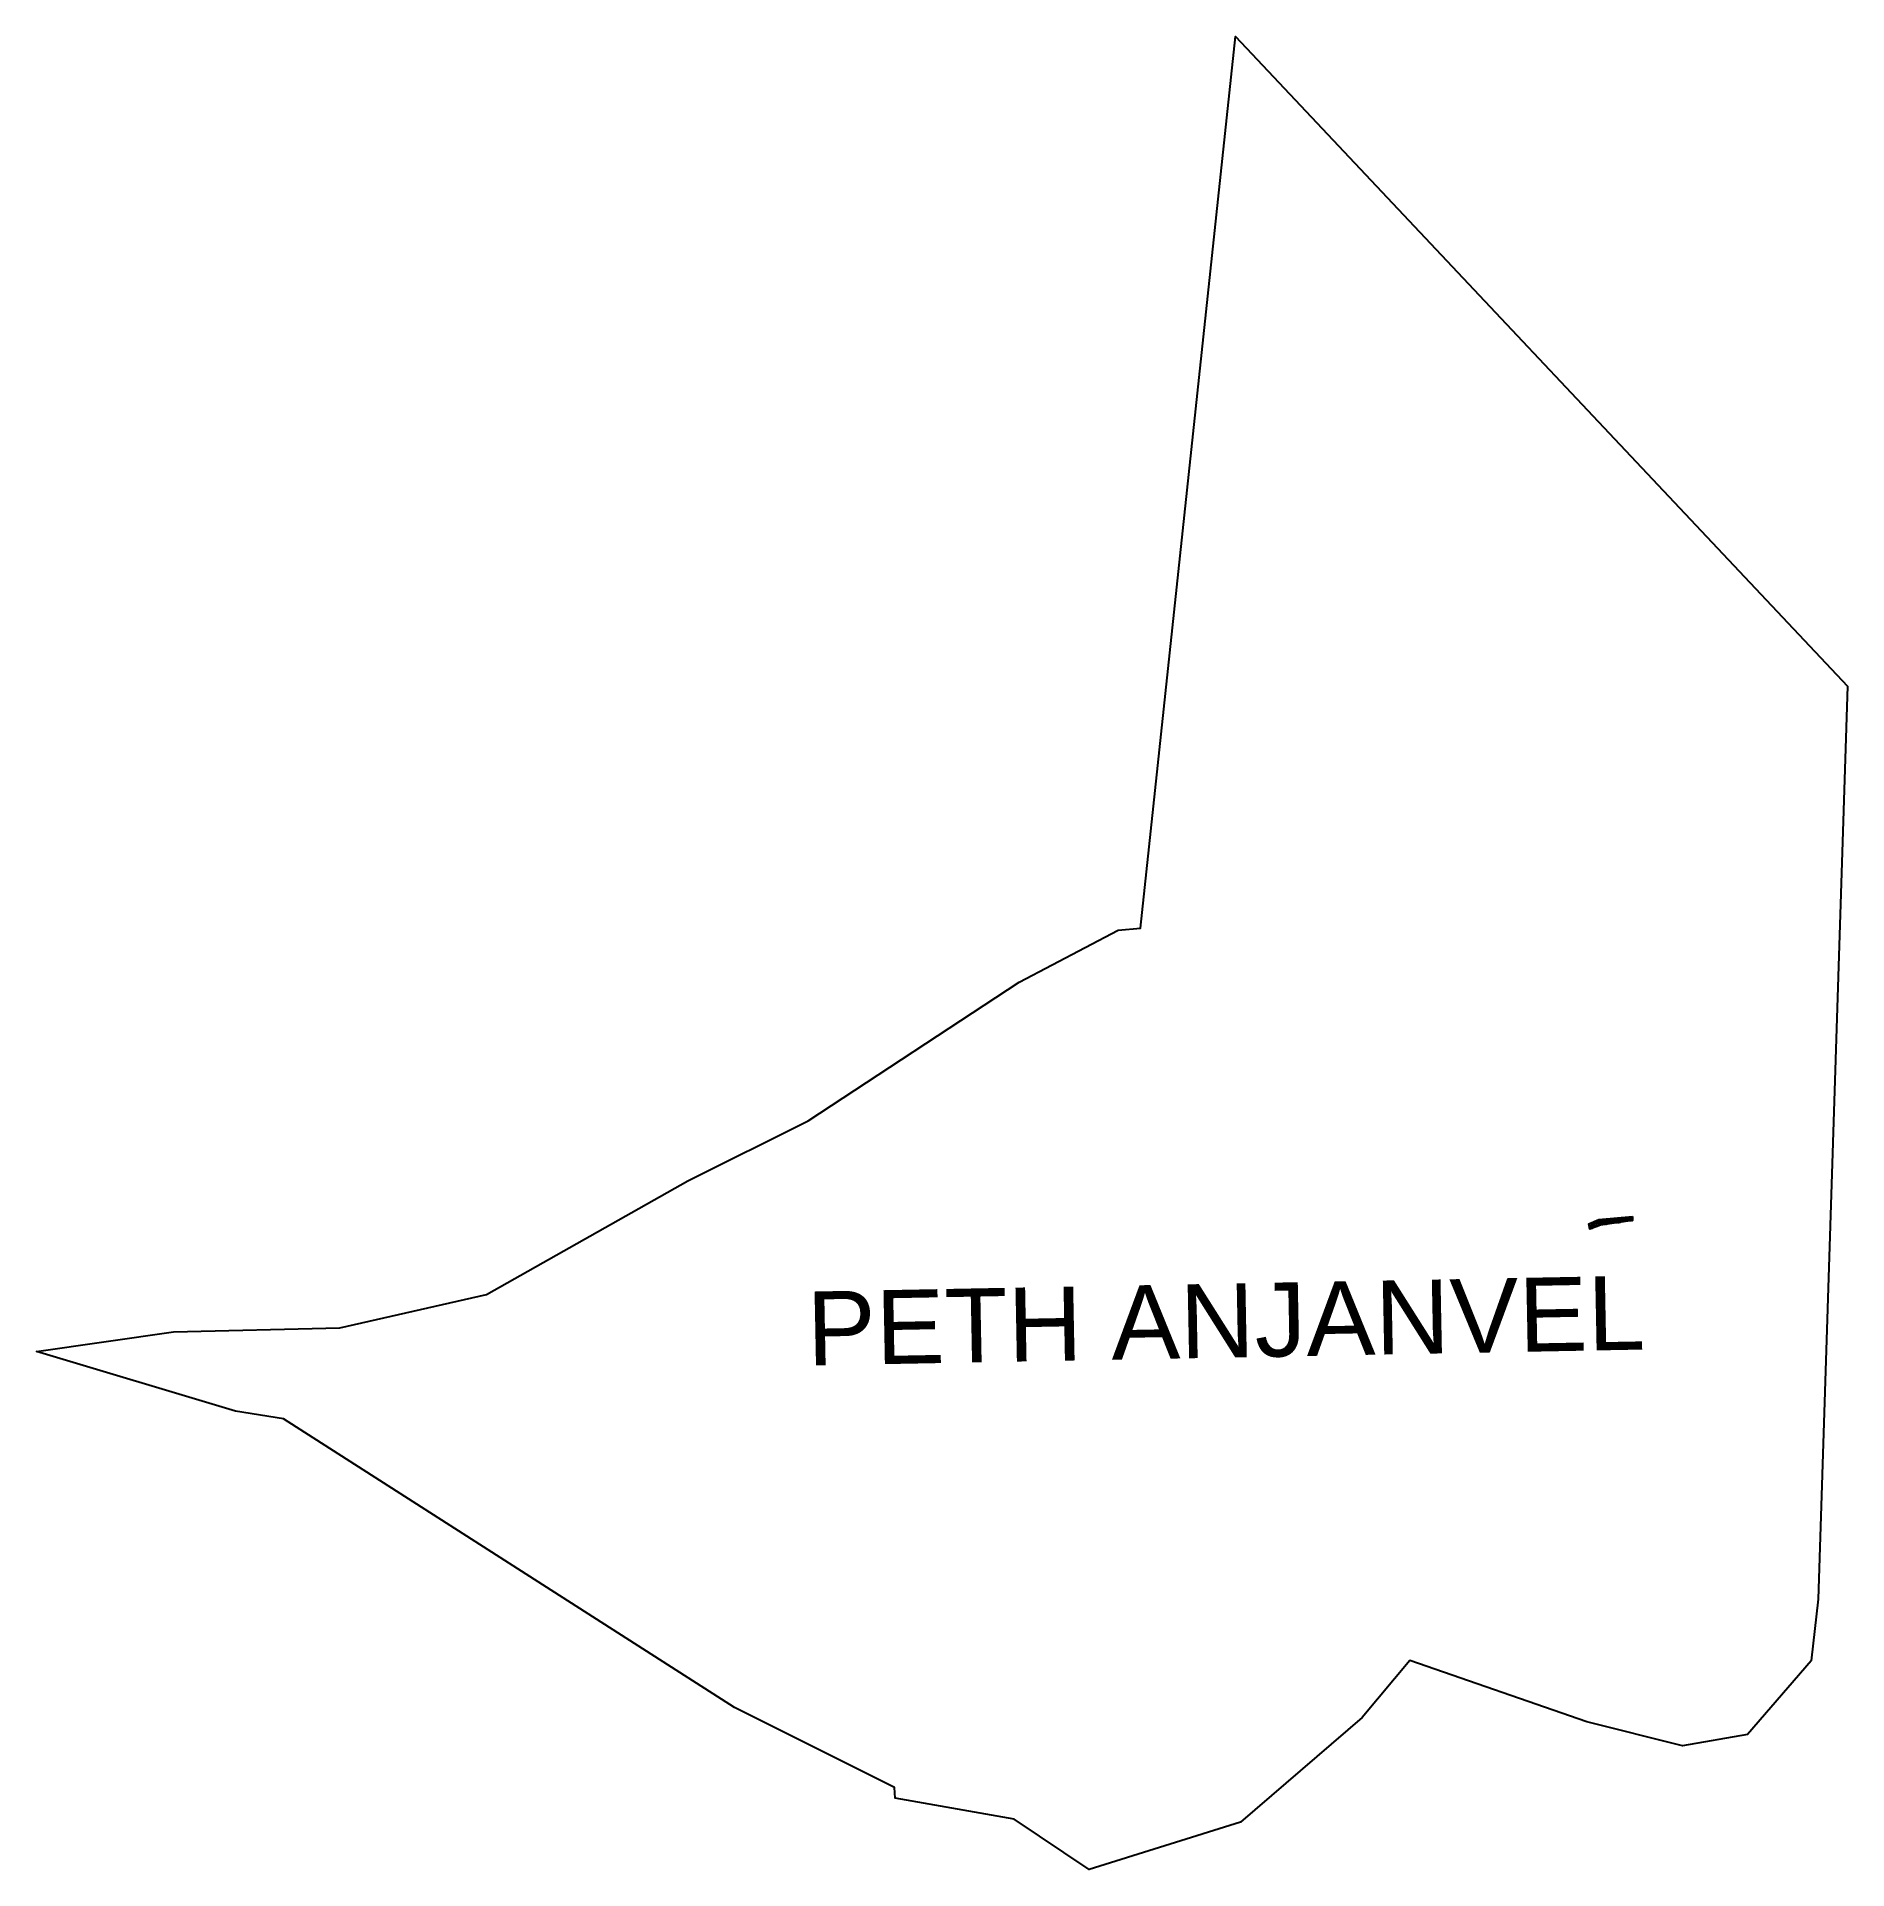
# Model space of a CAD drawing. Header units: metres. Extents: x 73 to 304378, y 17 to 1944859.
# Drawn here: x 302634 to 304378, y 1943094 to 1944859 of the extents above; entities outside this region: 1.
import ezdxf

# ---------------------------------------------------------------- set-up
doc = ezdxf.new("R2010")
doc.units = ezdxf.units.M
doc.header["$MEASUREMENT"] = 0
for name, color, linetype in [('JETTY', 51, 'Continuous'), ('JETTY HATCH', 210, 'Continuous'), ('village', 3, 'Continuous'), ('VILLAGE NAME', 250, 'Continuous')]:
    doc.layers.add(name, color=color, linetype=linetype)
doc.styles.get("Standard").update_dxf_attribs({"font": 'arial.ttf'})
picture_1 = doc.add_image_def('image1.ecw', size_in_pixel=(115815, 376923))

msp = doc.modelspace()

# ---------------------------------------------------------------- linework, layer by layer
at = {"layer": 'JETTY', "flags": 128}
msp.add_lwpolyline([(304170.8, 1943722.3), (304170.8, 1943718.4), (304140, 1943713.9), (304129.7, 1943710), (304128.8, 1943715.4), (304138.5, 1943719.3), (304170.8, 1943722.3)], dxfattribs=at)
at = {"layer": 'JETTY HATCH', "linetype": 'Continuous'}
for p, q in [((304128.9, 1943714.8), (304129.7, 1943714.8)), ((304129.2, 1943712.9), (304129.7, 1943712.9)), ((304129.5, 1943711), (304129.7, 1943711)), ((304130.2, 1943714.8), (304130.2, 1943716)), ((304130.2, 1943714.8), (304131.6, 1943714.8)), ((304130.2, 1943712.9), (304130.2, 1943714.2)), ((304130.2, 1943712.9), (304131.6, 1943712.9)), ((304130.2, 1943711), (304130.2, 1943712.4)), ((304130.2, 1943711), (304131.6, 1943711)), ((304130.2, 1943710.1), (304130.2, 1943710.5)), ((304132.1, 1943716.6), (304132.1, 1943716.8)), ((304132.1, 1943716.6), (304133.4, 1943716.6)), ((304132.1, 1943714.8), (304132.1, 1943716.1)), ((304132.1, 1943714.8), (304133.4, 1943714.8)), ((304132.1, 1943712.9), (304132.1, 1943714.2)), ((304132.1, 1943712.9), (304133.4, 1943712.9)), ((304132.1, 1943711), (304132.1, 1943712.4)), ((304132.1, 1943711), (304132.4, 1943711)), ((304134, 1943716.6), (304134, 1943717.5)), ((304134, 1943716.6), (304135.3, 1943716.6)), ((304134, 1943714.8), (304134, 1943716.1)), ((304134, 1943714.8), (304135.3, 1943714.8)), ((304134, 1943712.9), (304134, 1943714.2)), ((304134, 1943712.9), (304135.3, 1943712.9)), ((304134, 1943711.6), (304134, 1943712.4)), ((304135.8, 1943716.6), (304135.8, 1943718)), ((304135.8, 1943716.6), (304137.2, 1943716.6)), ((304135.8, 1943714.8), (304135.8, 1943716.1)), ((304135.8, 1943714.8), (304137.2, 1943714.8)), ((304135.8, 1943712.9), (304135.8, 1943714.2)), ((304135.8, 1943712.9), (304137.2, 1943712.9)), ((304135.8, 1943712.3), (304135.8, 1943712.4)), ((304136.6, 1943718.5), (304137.2, 1943718.5)), ((304137.7, 1943718.5), (304137.7, 1943719)), ((304137.7, 1943718.5), (304139.1, 1943718.5)), ((304137.7, 1943716.6), (304137.7, 1943718)), ((304137.7, 1943716.6), (304139.1, 1943716.6)), ((304137.7, 1943714.8), (304137.7, 1943716.1)), ((304137.7, 1943714.8), (304139.1, 1943714.8)), ((304137.7, 1943713), (304137.7, 1943714.2)), ((304139.6, 1943718.5), (304139.6, 1943719.4)), ((304139.6, 1943718.5), (304141, 1943718.5)), ((304139.6, 1943716.6), (304139.6, 1943718)), ((304139.6, 1943716.6), (304141, 1943716.6)), ((304139.6, 1943714.8), (304139.6, 1943716.1)), ((304139.6, 1943714.8), (304141, 1943714.8)), ((304139.6, 1943713.8), (304139.6, 1943714.2)), ((304141.5, 1943718.5), (304141.5, 1943719.6)), ((304141.5, 1943718.5), (304142.9, 1943718.5)), ((304141.5, 1943716.6), (304141.5, 1943718)), ((304141.5, 1943716.6), (304142.9, 1943716.6)), ((304141.5, 1943714.8), (304141.5, 1943716.1)), ((304141.5, 1943714.8), (304142.9, 1943714.8)), ((304141.5, 1943714.1), (304141.5, 1943714.2)), ((304143.4, 1943718.5), (304143.4, 1943719.8)), ((304143.4, 1943718.5), (304144.8, 1943718.5)), ((304143.4, 1943716.6), (304143.4, 1943718)), ((304143.4, 1943716.6), (304144.8, 1943716.6)), ((304143.4, 1943714.8), (304143.4, 1943716.1)), ((304143.4, 1943714.8), (304144.8, 1943714.8)), ((304145.3, 1943718.5), (304145.3, 1943719.9)), ((304145.3, 1943718.5), (304146.6, 1943718.5)), ((304145.3, 1943716.6), (304145.3, 1943718)), ((304145.3, 1943716.6), (304146.6, 1943716.6)), ((304145.3, 1943714.8), (304145.3, 1943716.1)), ((304145.3, 1943714.8), (304145.9, 1943714.8)), ((304147.2, 1943718.5), (304147.2, 1943719.9)), ((304147.2, 1943718.5), (304148.5, 1943718.5)), ((304147.2, 1943716.6), (304147.2, 1943718)), ((304147.2, 1943716.6), (304148.5, 1943716.6)), ((304147.2, 1943714.9), (304147.2, 1943716.1)), ((304149, 1943718.5), (304149, 1943719.9)), ((304149, 1943718.5), (304150.4, 1943718.5)), ((304149, 1943716.6), (304149, 1943718)), ((304149, 1943716.6), (304150.4, 1943716.6)), ((304149, 1943715.2), (304149, 1943716.1)), ((304150.9, 1943720.4), (304150.9, 1943720.5)), ((304150.9, 1943720.4), (304152.3, 1943720.4)), ((304150.9, 1943718.5), (304150.9, 1943719.9)), ((304150.9, 1943718.5), (304152.3, 1943718.5)), ((304150.9, 1943716.6), (304150.9, 1943718)), ((304150.9, 1943716.6), (304152.3, 1943716.6)), ((304150.9, 1943715.5), (304150.9, 1943716.1)), ((304152.8, 1943720.4), (304152.8, 1943720.6)), ((304152.8, 1943720.4), (304154.2, 1943720.4)), ((304152.8, 1943718.5), (304152.8, 1943719.9)), ((304152.8, 1943718.5), (304154.2, 1943718.5)), ((304152.8, 1943716.6), (304152.8, 1943718)), ((304152.8, 1943716.6), (304154.2, 1943716.6)), ((304152.8, 1943715.8), (304152.8, 1943716.1)), ((304154.7, 1943720.4), (304154.7, 1943720.8)), ((304154.7, 1943720.4), (304156.1, 1943720.4)), ((304154.7, 1943718.5), (304154.7, 1943719.9)), ((304154.7, 1943718.5), (304156.1, 1943718.5)), ((304154.7, 1943716.6), (304154.7, 1943718)), ((304154.7, 1943716.6), (304156.1, 1943716.6)), ((304154.7, 1943716), (304154.7, 1943716.1)), ((304156.6, 1943720.4), (304156.6, 1943721)), ((304156.6, 1943720.4), (304158, 1943720.4)), ((304156.6, 1943718.5), (304156.6, 1943719.9)), ((304156.6, 1943718.5), (304158, 1943718.5)), ((304156.6, 1943716.6), (304156.6, 1943718)), ((304156.6, 1943716.6), (304158, 1943716.6)), ((304158.5, 1943720.4), (304158.5, 1943721.2)), ((304158.5, 1943720.4), (304159.8, 1943720.4)), ((304158.5, 1943718.5), (304158.5, 1943719.9)), ((304158.5, 1943718.5), (304159.8, 1943718.5)), ((304158.5, 1943716.6), (304158.5, 1943718)), ((304158.5, 1943716.6), (304159, 1943716.6)), ((304160.4, 1943720.4), (304160.4, 1943721.3)), ((304160.4, 1943720.4), (304161.7, 1943720.4)), ((304160.4, 1943718.5), (304160.4, 1943719.9)), ((304160.4, 1943718.5), (304161.7, 1943718.5)), ((304160.4, 1943716.8), (304160.4, 1943718)), ((304162.2, 1943720.4), (304162.2, 1943721.5)), ((304162.2, 1943720.4), (304163.6, 1943720.4)), ((304162.2, 1943718.5), (304162.2, 1943719.9)), ((304162.2, 1943718.5), (304163.6, 1943718.5)), ((304162.2, 1943717.1), (304162.2, 1943718)), ((304164.1, 1943720.4), (304164.1, 1943721.7)), ((304164.1, 1943720.4), (304165.5, 1943720.4)), ((304164.1, 1943718.5), (304164.1, 1943719.9)), ((304164.1, 1943718.5), (304165.5, 1943718.5)), ((304164.1, 1943717.4), (304164.1, 1943718)), ((304166, 1943720.4), (304166, 1943721.8)), ((304166, 1943720.4), (304167.4, 1943720.4)), ((304166, 1943718.5), (304166, 1943719.9)), ((304166, 1943718.5), (304167.4, 1943718.5)), ((304166, 1943717.7), (304166, 1943718)), ((304167.9, 1943720.4), (304167.9, 1943721.8)), ((304167.9, 1943720.4), (304169.3, 1943720.4)), ((304167.9, 1943718.5), (304167.9, 1943719.9)), ((304167.9, 1943718.5), (304169.3, 1943718.5)), ((304167.9, 1943717.9), (304167.9, 1943718)), ((304169.8, 1943720.4), (304169.8, 1943721.8)), ((304169.8, 1943720.4), (304170.8, 1943720.4)), ((304169.8, 1943718.5), (304169.8, 1943719.9)), ((304169.8, 1943718.5), (304170.8, 1943718.5)), ((304170.8, 1943722.3), (304170.8, 1943722.3))]:
    msp.add_line(p, q, dxfattribs=at)
at = {"layer": 'village', "color": 3, "true_color": 0x00ff00}
msp.add_polyline3d([(302765.7, 1943611.2, 0), (302925.9, 1943615, 0), (303067, 1943647.2, 0), (303261.1, 1943756.5, 0), (303377, 1943814.4, 0), (303580.1, 1943947.9, 0), (303675.4, 1943998, 0), (303697, 1944000.1, 0), (303788.4, 1944858.7, 0), (304377.7, 1944233.1, 0), (304349.6, 1943353.8, 0), (304342.7, 1943294.4, 0), (304281.4, 1943223.5, 0), (304218.9, 1943212.5, 0), (304126.9, 1943235.5, 0), (303956.4, 1943294.7, 0), (303910.3, 1943239.7, 0), (303793.3, 1943139, 0), (303647.6, 1943093.5, 0), (303575.2, 1943141.9, 0), (303460.6, 1943162.1, 0), (303459.9, 1943172.3, 0), (303305.9, 1943249.5, 0), (302871.6, 1943527.3, 0), (302825.4, 1943534.8, 0), (302633.8, 1943592.3, 0)], close=True, dxfattribs=at)

# ---------------------------------------------------------------- texts
at = {"layer": 'VILLAGE NAME', "insert": (303374.9, 1943649.9), "char_height": 71.235, "attachment_point": 1, "rotation": 1.1028}
msp.add_mtext_dynamic_manual_height_columns('{\\fArial|b0|i0|c0|p34;PETH ANJANVEL}', width=1029.278, gutter_width=356.2, heights=[0], dxfattribs=at)

# ---------------------------------------------------------------- pictures from other files: only their frames are drawn
image = msp.add_image(picture_1, insert=(73.3, 16.6), size_in_units=(0.0417, 0.136))
image.dxf.flags = 7

doc.saveas('drawing.dxf')
